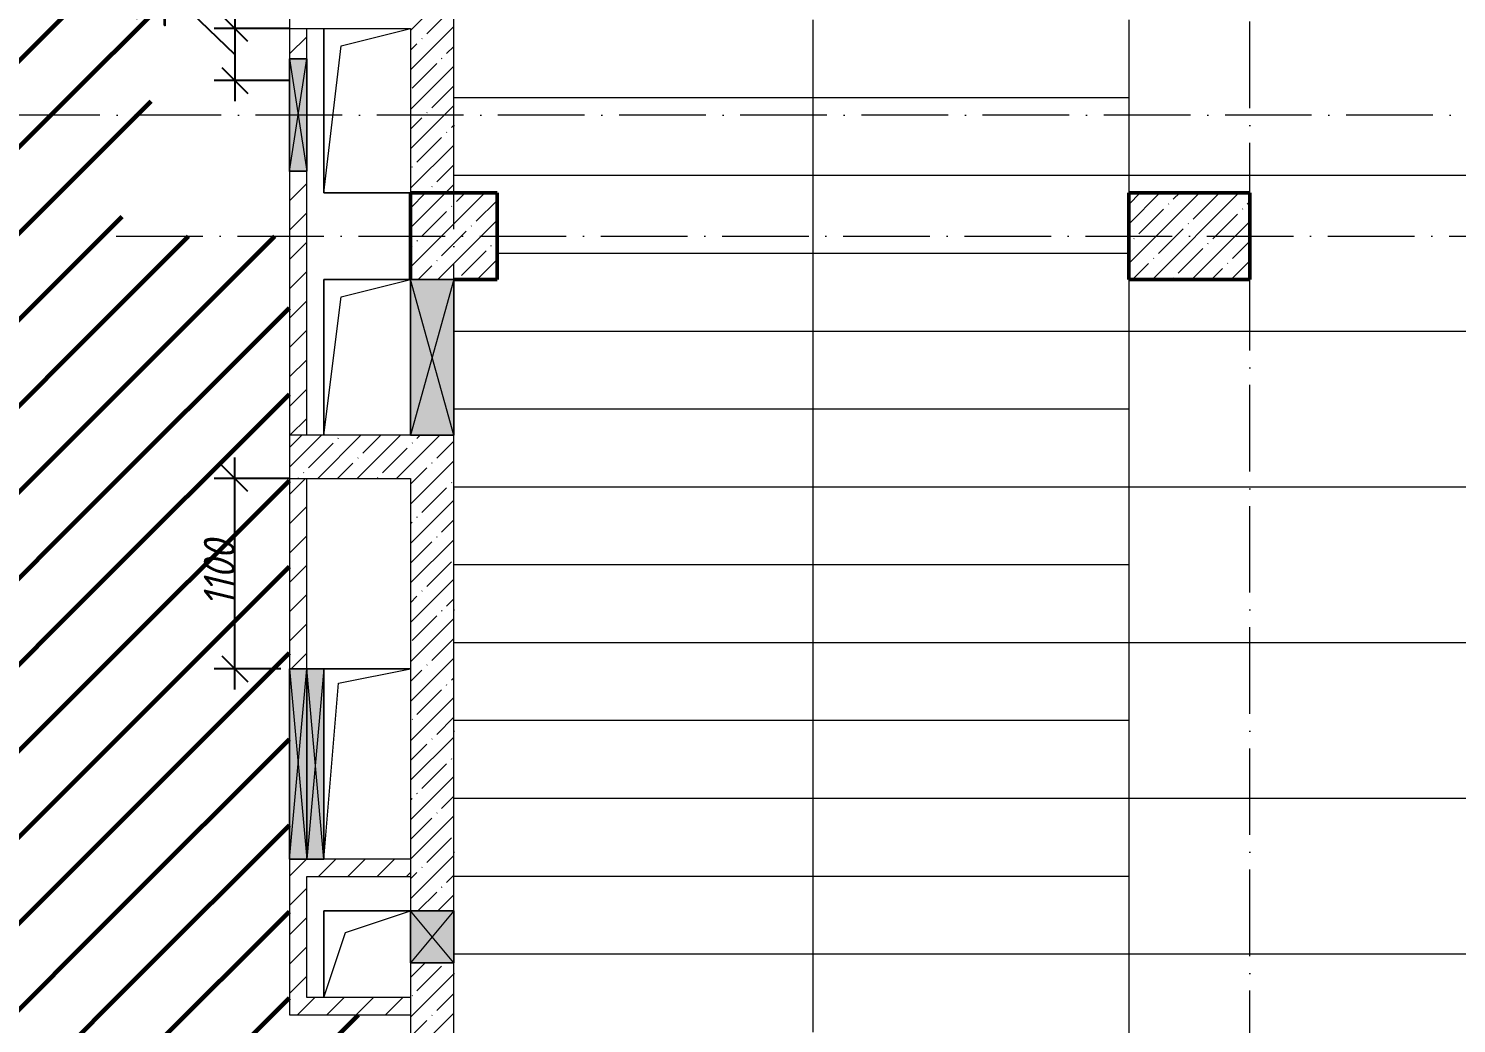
# Model space of a CAD drawing. Header units: millimetres. Extents: x -606178 to 312196, y -19338 to 632709.
# Drawn here: x -257508 to -249258, y 470025 to 475775 of the extents above; entities that cross this region are included whole.
import ezdxf

# ---------------------------------------------------------------- set-up
doc = ezdxf.new("R2010")
doc.units = ezdxf.units.MM
doc.linetypes.add('50_200_ШТРИХ_1Т_ш5_п1_п1_', pattern=[700, 500, -100, 0, -100])
for name, color, linetype, lineweight in [('6.4.1) Окр пт с инж. ПТ2.16', 3, 'Continuous', 60), ('A-____-____-DIMS', 7, 'Continuous', 9), ('A-DETL-GENF-OTLN', 7, 'Continuous', 9), ('A-FLOR-____-OTLN', 7, 'Continuous', 9), ('A-GENM-____-OTLN', 7, 'Continuous', 9), ('A-GLAZ-____-OTLN', 7, 'Continuous', 9), ('A-WALL-____-MCUT-1', 7, 'Continuous', 9), ('A-WALL-____-PATT-1', 7, 'Continuous', 9), ('A-WALL-FNSH-MCUT-1', 7, 'Continuous', 9), ('S-COLS-____-MCUT', 7, 'Continuous', 50), ('S-COLS-____-OTLN', 7, 'Continuous', 9), ('S-GRID-____-OTLN-1', 7, '50_200_ШТРИХ_1Т_ш5_п1_п1_', 9), ('S-STRS-____-OTLN-1', 7, 'Continuous', 9)]:
    doc.layers.add(name, color=color, linetype=linetype, lineweight=lineweight)
doc.layers.add('A-GLAZ-____-OTLN-1', color=7, linetype='Continuous', lineweight=9, true_color=0xc0c0c0)
doc.styles.add('ISOCPEUR_I_10', font='isocpeui.ttf', dxfattribs={"width": 0.9, "height": 180})
doc.dimstyles.new('ISO-1_8_0_9К_СРЕДНИЙ_Кладочные_3', dxfattribs={"dimscale": 304.8, "dimtxt": 179.276612, "dimasz": 0.492126, "dimexe": 0.393701, "dimexo": 0, "dimgap": 0, "dimtad": 1, "dimdec": 3, "dimrnd": 0.001, "dimdsep": 46, "dimtxsty": 'ISOCPEUR_I_10', "dimblk1": 'OBLIQUE', "dimblk2": 'OBLIQUE', "dimsah": 1, "dimcen": 0.09, "dimdle": 0.393701, "dimazin": 0, "dimtfac": 1, "dimtdec": 4, "dimtix": 1, "dimtmove": 0, "dimatfit": 3, "dimfxl": 1, "dimtvp": 1, "dimtolj": 1, "dimtzin": 0, "dimarcsym": 2})
doc.dimstyles.new('ISO-1_8_0_9К_СРЕДНИЙ_Кладочные_4', dxfattribs={"dimscale": 304.8, "dimtxt": 179.276612, "dimasz": 0.492126, "dimexe": 0.393701, "dimexo": 0, "dimgap": 0, "dimtad": 1, "dimdec": 3, "dimrnd": 0.001, "dimdsep": 46, "dimtxsty": 'ISOCPEUR_I_10', "dimblk1": 'OBLIQUE', "dimblk2": 'OBLIQUE', "dimsah": 1, "dimcen": 0.09, "dimdle": 0.393701, "dimazin": 0, "dimtfac": 1, "dimtdec": 4, "dimtix": 1, "dimtmove": 1, "dimatfit": 3, "dimfxl": 1, "dimtvp": 1, "dimtolj": 1, "dimtzin": 0, "dimarcsym": 2})
pattern_1 = [(45, (-264901.3, 451794.26), (-114.0493, 114.0493), []), (45, (-264787.25, 451794.26), (-114.0493, 114.0493), [201.612, -40.322, 3.353, -36.97])]
pattern_2 = [(45, (-264901.3, 451794.26), (-84.8528, 84.8528), [])]

# ---------------------------------------------------------------- blocks, each defined once
blk = doc.blocks.new('BSC_Колонна _Прямоугольная - 500х700-V5-АР1_План отверстий 2 этажа в осях 1-64_А-ГГ')
at = {"layer": 'S-COLS-____-OTLN'}
h = blk.add_hatch(dxfattribs=at)
h.set_pattern_fill('FP_31', color=256, style=0, pattern_type=2)
h.set_pattern_definition([(315, (-22781.04, 14100), (114.0493, 114.0493), []), (315, (-22781.04, 13985.95), (114.0493, 114.0493), [201.613, -40.323, 3.353, -36.97])])
h.paths.add_polyline_path([(-250, 350), (-250, -350), (250, -350), (250, 350)], flags=0)
at = {"layer": 'S-COLS-____-MCUT'}
for p, q in [((250, 350), (-250, 350)), ((-250, 350), (-250, -350)), ((250, -350), (250, 350)), ((-250, -350), (250, -350))]:
    blk.add_line(p, q, dxfattribs=at)
blk = doc.blocks.new('AR_Отверстие прямоугольное _в плите_ - AR_Отверстие прямоугольное _в плите_-30552826-АР1_План отверстий 2 этажа в осях 1-64_А-ГГ')
at = {"layer": 'A-GENM-____-OTLN'}
for p, q in [((-250, 475), (-250, -475)), ((-150, 375), (250, 475)), ((-250, -475), (-150, 375)), ((-250, -475), (250, -475))]:
    blk.add_line(p, q, dxfattribs=at)
blk = doc.blocks.new('AR_Отверстие прямоугольное _в плите_ - AR_Отверстие прямоугольное _в плите_-V175-АР1_План отверстий 2 этажа в осях 1-64_А-ГГ')
at = {"layer": 'A-GENM-____-OTLN'}
for p, q in [((250, 450), (-250, 450)), ((-250, 450), (-250, -450)), ((-150, 350), (250, 450)), ((-250, -450), (-150, 350))]:
    blk.add_line(p, q, dxfattribs=at)
blk = doc.blocks.new('AR_Отверстие прямоугольное _в плите_ - AR_Отверстие прямоугольное _в плите_-V186-АР1_План отверстий 2 этажа в осях 1-64_А-ГГ')
at = {"layer": 'A-GENM-____-OTLN'}
for p, q in [((250, 250), (-250, 250)), ((-250, 250), (-250, -250)), ((-125, 125), (250, 250)), ((-250, -250), (-125, 125))]:
    blk.add_line(p, q, dxfattribs=at)
blk = doc.blocks.new('AR_Отверстие прямоугольное _в стене__БезПР - AR_Отверстие прямоугольное _в стене__БезПР-30590124-АР1_План отверстий 2 этажа в осях 1-64_А-ГГ')
at = {"layer": 'A-GLAZ-____-OTLN-1'}
blk.add_hatch(color=256, dxfattribs=at).paths.add_polyline_path([(450, -125), (450, 125), (-450, 125), (-450, -125)], flags=0)
at = {"layer": 'A-DETL-GENF-OTLN'}
for p, q in [((-450, -125), (-450, 125)), ((-450, 125), (450, 125)), ((450, 125), (-450, -125)), ((-450, 125), (450, -125)), ((450, 125), (-450, 125)), ((-450, 125), (-450, -125)), ((450, 125), (450, -125)), ((450, -125), (450, 125)), ((450, -125), (-450, -125)), ((-450, -125), (450, -125))]:
    blk.add_line(p, q, dxfattribs=at)
at = {"layer": 'A-GLAZ-____-OTLN'}
blk.add_line((450, 125), (-450, 125), dxfattribs=at)
blk = doc.blocks.new('AR_Отверстие прямоугольное _в стене__БезПР - AR_Отверстие прямоугольное _в стене__БезПР-30460031-АР1_План отверстий 2 этажа в осях 1-64_А-ГГ')
at = {"layer": 'A-GLAZ-____-OTLN-1'}
blk.add_hatch(color=256, dxfattribs=at).paths.add_polyline_path([(150, 125), (-150, 125), (-150, -125), (150, -125)], flags=0)
at = {"layer": 'A-DETL-GENF-OTLN'}
for p, q in [((-150, -125), (-150, 125)), ((-150, 125), (150, 125)), ((150, 125), (-150, -125)), ((-150, 125), (150, -125)), ((150, 125), (-150, 125)), ((-150, 125), (-150, -125)), ((150, 125), (150, -125)), ((150, -125), (150, 125)), ((150, -125), (-150, -125)), ((-150, -125), (150, -125))]:
    blk.add_line(p, q, dxfattribs=at)
at = {"layer": 'A-GLAZ-____-OTLN'}
blk.add_line((150, 125), (-150, 125), dxfattribs=at)
blk = doc.blocks.new('AR_Отверстие прямоугольное _в плите_ - AR_Отверстие прямоугольное _в плите_-30552711-АР1_План отверстий 2 этажа в осях 1-64_А-ГГ')
at = {"layer": 'A-GENM-____-OTLN'}
for p, q in [((250, 550), (-250, 550)), ((-166.7, 466.7), (250, 550)), ((-250, -550), (-166.7, 466.7))]:
    blk.add_line(p, q, dxfattribs=at)
blk = doc.blocks.new('AR_Отверстие прямоугольное _в стене__БезПР - AR_Отверстие прямоугольное _в стене__БезПР-36428237-АР1_План отверстий 2 этажа в осях 1-64_А-ГГ')
at = {"layer": 'A-GLAZ-____-OTLN'}
blk.add_hatch(color=256, dxfattribs=at).paths.add_polyline_path([(-325, -50), (325, -50), (325, 50), (-325, 50)], flags=0)
at = {"layer": 'A-DETL-GENF-OTLN'}
for p, q in [((-325, -50), (-325, 50)), ((-325, 50), (325, 50)), ((325, 50), (-325, -50)), ((-325, 50), (325, -50)), ((325, 50), (-325, 50)), ((-325, 50), (-325, -50)), ((325, 50), (325, -50)), ((325, -50), (325, 50)), ((325, -50), (-325, -50)), ((-325, -50), (325, -50))]:
    blk.add_line(p, q, dxfattribs=at)
at = {"layer": 'A-GLAZ-____-OTLN'}
blk.add_line((325, 50), (-325, 50), dxfattribs=at)
blk = doc.blocks.new('AR_Отверстие прямоугольное _в стене_ - AR_Отверстие прямоугольное _в стене__ОВ-36889588-АР1_План отверстий 2 этажа в осях 1-64_А-ГГ')
at = {"layer": 'A-GLAZ-____-OTLN'}
blk.add_hatch(color=256, dxfattribs=at).paths.add_polyline_path([(-550, -50), (550, -50), (550, 50), (-550, 50)], flags=0)
at = {"layer": 'A-DETL-GENF-OTLN'}
for p, q in [((-550, -50), (-550, 50)), ((-550, 50), (550, 50)), ((550, 50), (-550, -50)), ((-550, 50), (550, -50)), ((550, 50), (-550, 50)), ((-550, 50), (-550, -50)), ((550, 50), (550, -50)), ((550, -50), (550, 50))]:
    blk.add_line(p, q, dxfattribs=at)
blk = doc.blocks.new('AR_Отверстие прямоугольное _в стене_ - AR_Отверстие прямоугольное _в стене__ОВ-36943067-АР1_План отверстий 2 этажа в осях 1-64_А-ГГ')
at = {"layer": 'A-GLAZ-____-OTLN'}
blk.add_hatch(color=256, dxfattribs=at).paths.add_polyline_path([(-550, -50), (550, -50), (550, 50), (-550, 50)], flags=0)
at = {"layer": 'A-DETL-GENF-OTLN'}
for p, q in [((-550, -50), (-550, 50)), ((-550, 50), (550, 50)), ((550, 50), (-550, -50)), ((-550, 50), (550, -50)), ((550, 50), (-550, 50)), ((-550, 50), (-550, -50)), ((550, 50), (550, -50)), ((550, -50), (550, 50)), ((550, -50), (-550, -50)), ((-550, -50), (550, -50))]:
    blk.add_line(p, q, dxfattribs=at)
blk = doc.blocks.new('_Oblique')
at = {"color": 0, "linetype": 'ByBlock', "lineweight": -2}
blk.add_line((-0.5, -0.5), (0.5, 0.5), dxfattribs=at)
blk = doc.blocks.new('*D4754')
at = {"layer": 'A-____-____-DIMS', "color": 0, "lineweight": -2, "transparency": 16777216}
for p, q in [((-256772.7, 476064.2), (-257116.8, 476064.2)), ((-256315.9, 475625.3), (-256772.7, 476064.2)), ((-256315.9, 475895.3), (-256315.9, 475355.3)), ((-256001.3, 475775.3), (-256435.9, 475775.3)), ((-256001.3, 475475.3), (-256435.9, 475475.3))]:
    blk.add_line(p, q, dxfattribs=at)
at = {"layer": 'Defpoints', "color": 0, "transparency": 16777216}
for p in [(-256001.3, 475775.3), (-256315.9, 475475.3), (-256001.3, 475475.3)]:
    blk.add_point(p, dxfattribs=at)
at = {"layer": 'A-____-____-DIMS', "color": 0, "lineweight": -2, "transparency": 16777216, "xscale": 150, "yscale": 150, "zscale": 150}
for p, rotation in [((-256315.9, 475775.3), 90), ((-256315.9, 475475.3), 270)]:
    blk.add_blockref('_Oblique', p, dxfattribs=dict(at, rotation=rotation))
at = {"layer": 'A-____-____-DIMS', "color": 0, "transparency": 16777216, "insert": (-256892.7, 475774.6), "char_height": 180, "width": 409.578, "attachment_point": 1, "rotation": 90, "line_spacing_factor": 1.149209, "style": 'ISOCPEUR_I_10'}
blk.add_mtext('\\A1;300', dxfattribs=at)
blk = doc.blocks.new('*D4755')
at = {"layer": 'A-____-____-DIMS', "color": 0, "lineweight": -2, "transparency": 16777216}
for p, q in [((-256315.9, 471955.3), (-256315.9, 473295.3)), ((-256001.3, 473175.3), (-256435.9, 473175.3)), ((-256051.3, 472075.3), (-256435.9, 472075.3))]:
    blk.add_line(p, q, dxfattribs=at)
at = {"layer": 'Defpoints', "color": 0, "transparency": 16777216}
for p in [(-256315.9, 473175.3), (-256001.3, 473175.3), (-256051.3, 472075.3)]:
    blk.add_point(p, dxfattribs=at)
at = {"layer": 'A-____-____-DIMS', "color": 0, "lineweight": -2, "transparency": 16777216, "xscale": 150, "yscale": 150, "zscale": 150}
for p, rotation in [((-256315.9, 473175.3), 90), ((-256315.9, 472075.3), 270)]:
    blk.add_blockref('_Oblique', p, dxfattribs=dict(at, rotation=rotation))
at = {"layer": 'A-____-____-DIMS', "color": 0, "transparency": 16777216, "insert": (-256405.9, 472625.3), "char_height": 180, "width": 463.361, "attachment_point": 5, "rotation": 90, "style": 'ISOCPEUR_I_10'}
blk.add_mtext('\\A1;1100', dxfattribs=at)

msp = doc.modelspace()

# ---------------------------------------------------------------- hatches: boundary and pattern name
at = {"layer": '6.4.1) Окр пт с инж. ПТ2.16'}
h = msp.add_hatch(dxfattribs=at)
h.set_pattern_fill('ANSI31', color=256, scale=111)
h.paths.add_polyline_path([(-256001.3011, 477307.2043), (-256001.3011, 477500.3011), (-256001.3011, 477950.3011), (-256001.3011, 478275.3011), (-259301.3011, 478275.3011), (-259301.3011, 478025.3011), (-259301.3011, 477550.3011), (-259295.3011, 477550.3011), (-259295.3011, 477475.3011), (-259295.3011, 477469.3011), (-259301.3011, 477445.3011), (-259301.3011, 477475.3011), (-259341.3011, 477475.3011), (-259341.3011, 477470.3011), (-259451.3011, 477470.3011), (-259451.3011, 476725.3011), (-259301.3011, 476725.3011), (-259301.3011, 476650.3011), (-259295.3011, 476650.3011), (-259295.3011, 476581.3011), (-259295.3011, 476575.3011), (-259295.3011, 476500.3011), (-259301.3011, 476325.3011), (-259301.3011, 475525.3011), (-259301.3011, 475275.3011), (-256823.3767, 475275.3011, -0.05588645)])
h = msp.add_hatch(dxfattribs=at)
h.set_pattern_fill('ANSI31', color=256, scale=111)
h.paths.add_polyline_path([(-257187.0887, 472625.3011, -0.068304719), (-256823.3767, 475275.3011), (-259301.3011, 475275.3011), (-259301.3011, 475025.3011), (-259301.3011, 473650.3011), (-259295.3011, 473650.3011), (-259295.3011, 473575.3011), (-259295.3011, 473569.3011), (-259301.3011, 473545.3011), (-259301.3011, 473575.3011), (-259341.3011, 473575.3011), (-259341.3011, 473570.3011), (-259451.3011, 473570.3011), (-259451.3011, 472680.3011), (-259301.3011, 472680.3011), (-259301.3011, 472705.3011), (-259295.3011, 472750.3011), (-259295.3011, 472681.3011), (-259295.3011, 472675.3011), (-259295.3011, 472600.3011), (-259301.3011, 471500.3011), (-259295.3011, 471500.3011), (-259295.3011, 471425.3011), (-259295.3011, 471419.3011), (-259295.3011, 471350.3011), (-259301.3011, 470825.3011), (-259301.3011, 470425.3011), (-259301.3011, 470000.3011), (-259301.3011, 469725.3011), (-259295.3011, 469725.3011), (-259295.3011, 469650.3011), (-259301.3011, 469525.3011), (-259301.3011, 469275.3011), (-256599.0153, 469275.3011, -0.087106181)])
h = msp.add_hatch(dxfattribs=at)
h.set_pattern_fill('ANSI31', color=256, scale=111)
h.paths.add_polyline_path([(-256001.3011, 472075.3011), (-256001.3011, 473175.3011), (-256001.3011, 473425.3011), (-256001.3011, 474575.3011), (-256991.8518, 474575.3011, 0.049935914), (-257187.0887, 472625.3011, 0.087106181), (-256599.0153, 469275.3011), (-255301.3011, 469275.3011), (-255301.3011, 469525.3011), (-255301.3011, 470075.3011), (-256001.3011, 470075.3011), (-256001.3011, 470975.3011)])
at = {"layer": 'A-WALL-____-PATT-1'}
h = msp.add_hatch(dxfattribs=at)
h.set_pattern_fill('FP_25', color=256, style=0, pattern_type=2)
h.set_pattern_definition(pattern_1)
h.paths.add_polyline_path([(-255051.3011, 474825.3011), (-255051.3011, 477075.3011), (-255301.3011, 477075.3011), (-255301.3011, 474825.3011)], flags=0)
h = msp.add_hatch(dxfattribs=at)
h.set_pattern_fill('FP_4', color=256, style=0, pattern_type=2)
h.set_pattern_definition(pattern_2)
h.paths.add_polyline_path([(-256001.3011, 473425.3011), (-255901.3011, 473425.3011), (-255901.3011, 474950.3011), (-256001.3011, 474950.3011), (-256001.3011, 474890.0116)], flags=0)
h.paths.add_polyline_path([(-256001.3011, 475600.3011), (-255901.3011, 475600.3011), (-255901.3011, 475775.3011), (-256001.3011, 475775.3011)], flags=0)
h = msp.add_hatch(dxfattribs=at)
h.set_pattern_fill('FP_25', color=256, style=0, pattern_type=2)
h.set_pattern_definition(pattern_1)
h.paths.add_polyline_path([(-255301.3011, 473175.3011), (-255301.3011, 473425.3011), (-256001.3011, 473425.3011), (-256001.3011, 473175.3011)], flags=0)
h = msp.add_hatch(dxfattribs=at)
h.set_pattern_fill('FP_25', color=256, style=0, pattern_type=2)
h.set_pattern_definition(pattern_1)
h.paths.add_polyline_path([(-255301.3011, 469525.3011), (-255051.3011, 469525.3011), (-255051.3011, 470375.3011), (-255301.3011, 470375.3011), (-255301.3011, 469730.0476)], flags=0)
h.paths.add_polyline_path([(-255301.3011, 470675.3011), (-255051.3011, 470675.3011), (-255051.3011, 473425.3011), (-255301.3011, 473425.3011), (-255301.3011, 473170.0236)], flags=0)
h = msp.add_hatch(dxfattribs=at)
h.set_pattern_fill('FP_4', color=256, style=0, pattern_type=2)
h.set_pattern_definition(pattern_2)
h.paths.add_polyline_path([(-255901.3011, 470175.3011), (-255901.3011, 470975.3011), (-256001.3011, 470975.3011), (-256001.3011, 470175.3011)], flags=0)
h.paths.add_polyline_path([(-255951.3011, 472075.3011), (-255901.3011, 472075.3011), (-255901.3011, 473175.3011), (-256001.3011, 473175.3011), (-256001.3011, 472075.3011)], flags=0)
h = msp.add_hatch(dxfattribs=at)
h.set_pattern_fill('FP_4', color=256, style=0, pattern_type=2)
h.set_pattern_definition(pattern_2)
h.paths.add_polyline_path([(-255901.3011, 470875.3011), (-255301.3011, 470875.3011), (-255301.3011, 470975.3011), (-255901.3011, 470975.3011)], flags=0)
h = msp.add_hatch(dxfattribs=at)
h.set_pattern_fill('FP_4', color=256, style=0, pattern_type=2)
h.set_pattern_definition(pattern_2)
h.paths.add_polyline_path([(-255301.3011, 470075.3011), (-255301.3011, 470175.3011), (-256001.3011, 470175.3011), (-256001.3011, 470075.3011)], flags=0)
at = {"layer": 'S-COLS-____-OTLN'}
h = msp.add_hatch(dxfattribs=at)
h.set_pattern_fill('FP_25', color=256, style=0, pattern_type=2)
h.set_pattern_definition(pattern_1)
h.paths.add_polyline_path([(-255301.3011, 474325.3011), (-254801.3011, 474325.3011), (-254801.3011, 474825.3011), (-255301.3011, 474825.3011)], flags=0)

# ---------------------------------------------------------------- linework, layer by layer
at = {"layer": 'A-FLOR-____-OTLN'}
for p, q in [((-255801.3011, 474825.3011), (-255801.3011, 475775.3011)), ((-255301.3011, 474825.3011), (-255801.3011, 474825.3011)), ((-255801.3011, 474325.3011), (-255301.3011, 474325.3011)), ((-255801.3011, 473425.3011), (-255801.3011, 474325.3011)), ((-255801.3011, 472075.3011), (-255301.3011, 472075.3011)), ((-255801.3011, 470675.3011), (-255301.3011, 470675.3011)), ((-255801.3011, 470175.3011), (-255801.3011, 470675.3011))]:
    msp.add_line(p, q, dxfattribs=at)
at = {"layer": 'A-WALL-____-MCUT-1'}
for p, q in [((-255051.3011, 474825.3011), (-255051.3011, 477075.3011)), ((-256001.3011, 476025.3011), (-256001.3011, 475775.3011)), ((-256001.3011, 475775.3011), (-255301.3011, 475775.3011)), ((-255301.3011, 475775.3011), (-255301.3011, 474825.3011)), ((-255301.3011, 474825.3011), (-255051.3011, 474825.3011)), ((-255301.3011, 473425.3011), (-256001.3011, 473425.3011)), ((-256001.3011, 473425.3011), (-256001.3011, 473175.3011)), ((-255051.3011, 470675.3011), (-255051.3011, 473425.3011)), ((-256001.3011, 473175.3011), (-255301.3011, 473175.3011)), ((-255301.3011, 473175.3011), (-255301.3011, 470675.3011)), ((-255301.3011, 470375.3011), (-255301.3011, 469525.3011)), ((-255051.3011, 469525.3011), (-255051.3011, 470375.3011))]:
    msp.add_line(p, q, dxfattribs=at)
at = {"layer": 'A-WALL-FNSH-MCUT-1'}
for p, q in [((-256001.3011, 475775.3011), (-256001.3011, 475600.3011)), ((-255901.3011, 475600.3011), (-255901.3011, 475775.3011)), ((-256001.3011, 474950.3011), (-256001.3011, 473425.3011)), ((-255901.3011, 473425.3011), (-255901.3011, 474950.3011)), ((-256001.3011, 473175.3011), (-256001.3011, 472075.3011)), ((-255901.3011, 472075.3011), (-255901.3011, 473175.3011)), ((-256001.3011, 470975.3011), (-256001.3011, 470075.3011)), ((-255301.3011, 470975.3011), (-255801.3011, 470975.3011)), ((-255901.3011, 470875.3011), (-255301.3011, 470875.3011)), ((-255901.3011, 470175.3011), (-255901.3011, 470875.3011)), ((-255301.3011, 470175.3011), (-255901.3011, 470175.3011)), ((-256001.3011, 470075.3011), (-255301.3011, 470075.3011))]:
    msp.add_line(p, q, dxfattribs=at)
at = {"layer": 'S-COLS-____-MCUT'}
for p, q in [((-254801.3011, 474825.3011), (-255301.3011, 474825.3011)), ((-255301.3011, 474825.3011), (-255301.3011, 474325.3011)), ((-254801.3011, 474325.3011), (-254801.3011, 474825.3011)), ((-255051.3011, 474325.3011), (-254801.3011, 474325.3011))]:
    msp.add_line(p, q, dxfattribs=at)
at = {"layer": 'S-GRID-____-OTLN-1'}
for p, q in [((-255051.3011, 447311.6528), (-255051.3011, 501675.2188)), ((-250451.3011, 447311.6528), (-250451.3011, 501675.2188)), ((-238193.5619, 475275.3011), (-269570.0713, 475275.3011)), ((-257001.3011, 474575.3011), (-238193.5619, 474575.3011))]:
    msp.add_line(p, q, dxfattribs=at)
at = {"layer": 'S-STRS-____-OTLN-1'}
for p, q in [((-252976.3011, 475825.3011), (-252976.3011, 475375.3011)), ((-251151.3011, 475825.3011), (-251151.3011, 474925.3011)), ((-251151.3011, 475375.3011), (-255051.3011, 475375.3011)), ((-251151.3011, 475375.3011), (-255051.3011, 475375.3011)), ((-252976.3011, 475375.3011), (-252976.3011, 474925.3011)), ((-251151.3011, 475375.3011), (-251151.3011, 474925.3011)), ((-251151.3011, 474925.3011), (-255051.3011, 474925.3011)), ((-251151.3011, 474925.3011), (-255051.3011, 474925.3011)), ((-252976.3011, 474925.3011), (-252976.3011, 474475.3011)), ((-251151.3011, 474925.3011), (-251151.3011, 474825.3011)), ((-243551.3011, 474925.3011), (-251151.3011, 474925.3011)), ((-243551.3011, 474925.3011), (-251151.3011, 474925.3011)), ((-251151.3011, 474475.3011), (-254801.3011, 474475.3011)), ((-251151.3011, 474475.3011), (-254801.3011, 474475.3011)), ((-252976.3011, 474475.3011), (-252976.3011, 474025.3011)), ((-251151.3011, 474325.3011), (-251151.3011, 474025.3011)), ((-251151.3011, 474325.3011), (-251151.3011, 474025.3011)), ((-251151.3011, 474025.3011), (-255051.3011, 474025.3011)), ((-251151.3011, 474025.3011), (-255051.3011, 474025.3011)), ((-252976.3011, 474025.3011), (-252976.3011, 473575.3011)), ((-251151.3011, 474025.3011), (-251151.3011, 473125.3011)), ((-243551.3011, 474025.3011), (-251151.3011, 474025.3011)), ((-243551.3011, 474025.3011), (-251151.3011, 474025.3011)), ((-251151.3011, 473575.3011), (-255051.3011, 473575.3011)), ((-251151.3011, 473575.3011), (-255051.3011, 473575.3011)), ((-252976.3011, 473575.3011), (-252976.3011, 473125.3011)), ((-251151.3011, 473575.3011), (-251151.3011, 473125.3011)), ((-251151.3011, 473125.3011), (-255051.3011, 473125.3011)), ((-251151.3011, 473125.3011), (-255051.3011, 473125.3011)), ((-252976.3011, 473125.3011), (-252976.3011, 472675.3011)), ((-251151.3011, 473125.3011), (-251151.3011, 472225.3011)), ((-243551.3011, 473125.3011), (-251151.3011, 473125.3011)), ((-243551.3011, 473125.3011), (-251151.3011, 473125.3011)), ((-251151.3011, 472675.3011), (-255051.3011, 472675.3011)), ((-251151.3011, 472675.3011), (-255051.3011, 472675.3011)), ((-252976.3011, 472675.3011), (-252976.3011, 472225.3011)), ((-251151.3011, 472675.3011), (-251151.3011, 472225.3011)), ((-251151.3011, 472225.3011), (-255051.3011, 472225.3011)), ((-251151.3011, 472225.3011), (-255051.3011, 472225.3011)), ((-252976.3011, 472225.3011), (-252976.3011, 471775.3011)), ((-251151.3011, 472225.3011), (-251151.3011, 471325.3011)), ((-243551.3011, 472225.3011), (-251151.3011, 472225.3011)), ((-243551.3011, 472225.3011), (-251151.3011, 472225.3011)), ((-251151.3011, 471775.3011), (-255051.3011, 471775.3011)), ((-251151.3011, 471775.3011), (-255051.3011, 471775.3011)), ((-252976.3011, 471775.3011), (-252976.3011, 471325.3011)), ((-251151.3011, 471775.3011), (-251151.3011, 471325.3011)), ((-251151.3011, 471325.3011), (-255051.3011, 471325.3011)), ((-251151.3011, 471325.3011), (-255051.3011, 471325.3011)), ((-252976.3011, 471325.3011), (-252976.3011, 470875.3011)), ((-251151.3011, 471325.3011), (-251151.3011, 470425.3011)), ((-243551.3011, 471325.3011), (-251151.3011, 471325.3011)), ((-243551.3011, 471325.3011), (-251151.3011, 471325.3011)), ((-251151.3011, 470875.3011), (-255051.3011, 470875.3011)), ((-251151.3011, 470875.3011), (-255051.3011, 470875.3011)), ((-252976.3011, 470875.3011), (-252976.3011, 470425.3011)), ((-251151.3011, 470875.3011), (-251151.3011, 470425.3011)), ((-251151.3011, 470425.3011), (-255051.3011, 470425.3011)), ((-251151.3011, 470425.3011), (-255051.3011, 470425.3011)), ((-252976.3011, 470425.3011), (-252976.3011, 469975.3011)), ((-251151.3011, 470425.3011), (-251151.3011, 469525.3011)), ((-243551.3011, 470425.3011), (-251151.3011, 470425.3011)), ((-243551.3011, 470425.3011), (-251151.3011, 470425.3011))]:
    msp.add_line(p, q, dxfattribs=at)

# ---------------------------------------------------------------- block references
at = {"layer": 'A-GENM-____-OTLN'}
for name, p in [('AR_Отверстие прямоугольное _в плите_ - AR_Отверстие прямоугольное _в плите_-30552826-АР1_План отверстий 2 этажа в осях 1-64_А-ГГ', (-255551.3011, 475300.3011)), ('AR_Отверстие прямоугольное _в плите_ - AR_Отверстие прямоугольное _в плите_-V175-АР1_План отверстий 2 этажа в осях 1-64_А-ГГ', (-255551.3011, 473875.3011)), ('AR_Отверстие прямоугольное _в плите_ - AR_Отверстие прямоугольное _в плите_-30552711-АР1_План отверстий 2 этажа в осях 1-64_А-ГГ', (-255551.3011, 471525.3011)), ('AR_Отверстие прямоугольное _в плите_ - AR_Отверстие прямоугольное _в плите_-V186-АР1_План отверстий 2 этажа в осях 1-64_А-ГГ', (-255551.3011, 470425.3011))]:
    msp.add_blockref(name, p, dxfattribs=at)
at = {"layer": 'A-GLAZ-____-OTLN'}
for name, p, rotation in [('AR_Отверстие прямоугольное _в стене__БезПР - AR_Отверстие прямоугольное _в стене__БезПР-36428237-АР1_План отверстий 2 этажа в осях 1-64_А-ГГ', (-255951.3011, 475275.3011), 89.99999999999991), ('AR_Отверстие прямоугольное _в стене__БезПР - AR_Отверстие прямоугольное _в стене__БезПР-30590124-АР1_План отверстий 2 этажа в осях 1-64_А-ГГ', (-255176.3011, 473875.3011), 269.9999999999999), ('AR_Отверстие прямоугольное _в стене_ - AR_Отверстие прямоугольное _в стене__ОВ-36889588-АР1_План отверстий 2 этажа в осях 1-64_А-ГГ', (-255951.3011, 471525.3011), 89.99999999999991), ('AR_Отверстие прямоугольное _в стене_ - AR_Отверстие прямоугольное _в стене__ОВ-36943067-АР1_План отверстий 2 этажа в осях 1-64_А-ГГ', (-255851.3011, 471525.3011), 269.9999999999999), ('AR_Отверстие прямоугольное _в стене__БезПР - AR_Отверстие прямоугольное _в стене__БезПР-30460031-АР1_План отверстий 2 этажа в осях 1-64_А-ГГ', (-255176.3011, 470525.3011), 269.9999999999999)]:
    msp.add_blockref(name, p, dxfattribs=dict(at, rotation=rotation))
at = {"layer": 'S-COLS-____-OTLN', "rotation": 89.9999999999999}
msp.add_blockref('BSC_Колонна _Прямоугольная - 500х700-V5-АР1_План отверстий 2 этажа в осях 1-64_А-ГГ', (-250801.3011, 474575.3011), dxfattribs=at)

# ---------------------------------------------------------------- dimensions: what is measured, and where the dimension line sits
at = {"layer": 'A-____-____-DIMS'}
dim = msp.add_linear_dim(base=(-256315.9064, 475475.3011), p1=(-256001.3011, 475775.3011), p2=(-256001.3011, 475475.3011), angle=90, dimstyle='ISO-1_8_0_9К_СРЕДНИЙ_Кладочные_4', override={"dimpost": '<>', "dimfxl": 300}, dxfattribs=at)
dim.commit()
dim.dimension.update_dxf_attribs({"geometry": '*D4754', "text_midpoint": (-256772.6881, 476064.1779), "dimtype": 160, "text_rotation": 90})
dim = msp.add_linear_dim(base=(-256315.9064, 473175.3011), p1=(-256051.3011, 472075.3011), p2=(-256001.3011, 473175.3011), angle=90, dimstyle='ISO-1_8_0_9К_СРЕДНИЙ_Кладочные_3', override={"dimpost": '<>', "dimfxl": 1101.135777}, dxfattribs=at)
dim.commit()
dim.dimension.update_dxf_attribs({"geometry": '*D4755', "text_midpoint": (-256405.9064, 472625.3011)})

doc.saveas('drawing.dxf')
